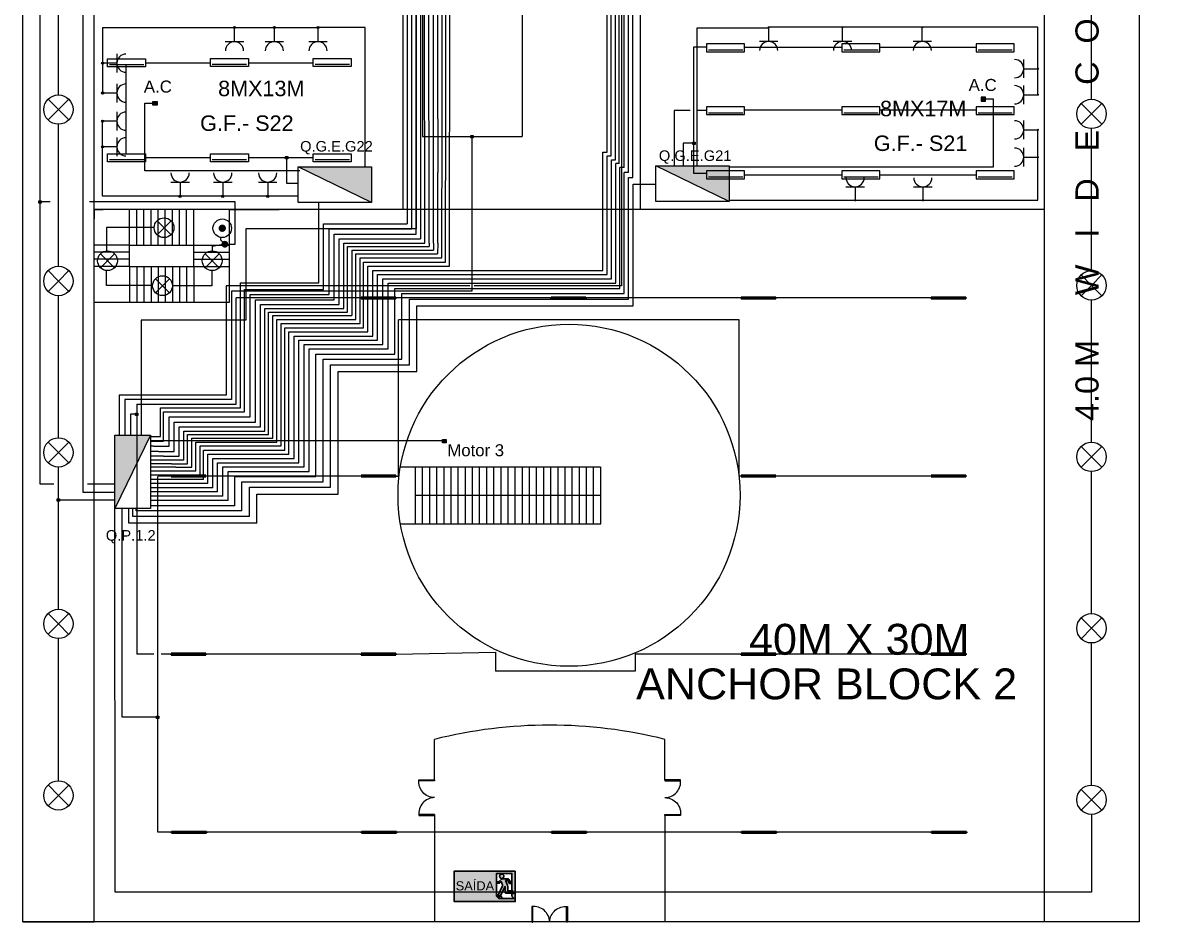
# Model space of a CAD drawing. Extents: x -17539 to 1421, y -3169 to 802964.
# Drawn here: x 50.13 to 98.07, y 267.35 to 305.23 of the extents above; entities that cross this region are included whole.
import ezdxf
from ezdxf.enums import TextEntityAlignment as Align

# ---------------------------------------------------------------- set-up
doc = ezdxf.new("R2010")
doc.units = 0
doc.header["$LTSCALE"] = 25
doc.header["$MEASUREMENT"] = 0
doc.layers.get('0').update_dxf_attribs({"lineweight": 9})
for name, color, linetype, lineweight in [('Iluminação', 10, 'Continuous', 9), ('Quadros', 50, 'Continuous', 9), ('www.cadblocksfree.com', 7, 'Continuous', 9)]:
    doc.layers.add(name, color=color, linetype=linetype, lineweight=lineweight)
doc.layers.add('Simbologia de Emergência', color=6, linetype='Continuous')
doc.layers.add('Tomadas', color=3, linetype='Continuous', lineweight=9, true_color=0x00f500)
doc.styles.add('AGORA COTA', font='arial.ttf')
doc.styles.add('ROMANS', font='arial.ttf')
doc.styles.get("Standard").update_dxf_attribs({"font": 'arial.ttf'})

# ---------------------------------------------------------------- blocks, each defined once
blk = doc.blocks.new('Iluminárias 1')
at = {"layer": 'Iluminação'}
blk.add_line((0.079, 0.079), (1.521, 0.079), dxfattribs=at)
blk.add_lwpolyline([(0, 0), (1.6, 0), (1.6, 0.332), (0, 0.332)], close=True, dxfattribs=at)
blk = doc.blocks.new('Ponto de Luz')
for q in [(-0.438, -0.436), (-0.437, 0.437), (0.438, 0.436), (0.437, -0.437)]:
    blk.add_line((0, 0), q)
blk.add_circle((0, 0), 0.618)
blk = doc.blocks.new('Luminária 4')
at = {"layer": 'Iluminação', "lineweight": 40}
for p, q in [((0.733, 0.043), (-0.734, 0.043)), ((-0.734, 0.043), (-0.734, 0)), ((-0.734, 0), (0.733, 0)), ((0.733, 0), (0.733, 0.043))]:
    blk.add_line(p, q, dxfattribs=at)
at = {"layer": 'Iluminação', "lineweight": 30}
blk.add_line((-0.667, 0.008), (0.679, 0.008), dxfattribs=at)
blk = doc.blocks.new('Caixa de Derivação')
at = {"layer": 'Iluminação'}
h = blk.add_hatch(color=256, dxfattribs=at)
h.dxf.hatch_style = 1
h.paths.add_polyline_path([(0.052, 0.051), (-0.048, 0.051), (-0.048, -0.049), (0.052, -0.049)])
blk.add_lwpolyline([(-0.048, 0.051), (0.052, 0.051), (0.052, -0.049), (-0.048, -0.049)], close=True, dxfattribs=at)
blk = doc.blocks.new('Parte Lima 2')
at = {"layer": 'Iluminação'}
for p, q in [((-2.276, 53.708), (-2.276, -11.552)), ((-1.85, 0.311), (-2.276, 0.311)), ((0, 0), (0.387, 0)), ((0, 0), (0, -0.401)), ((5.94, 0.311), (0.255, 0.311)), ((5.94, -1.459), (5.94, 0.311)), ((5.513, -1.459), (5.94, -1.459)), ((-2.276, -11.552), (-1.697, -11.552)), ((-0.28, -11.552), (0.875, -11.552))]:
    blk.add_line(p, q, dxfattribs=at)
blk.add_blockref('Caixa de Derivação', (-2.274, 0.311), dxfattribs=at)
blk = doc.blocks.new('emergencia saida')
at = {"layer": 'Simbologia de Emergência'}
h = blk.add_hatch(color=98, dxfattribs=at)
h.paths.add_polyline_path([(-0.097, 0.169), (-0.097, 1.056), (-1.871, 1.056), (-1.871, 0.169)])
h.paths.add_polyline_path([(-0.638, 0.322), (-0.638, 0.988), (-0.194, 0.988), (-0.194, 0.486), (-0.185, 0.486), (-0.137, 0.406), (-0.194, 0.406), (-0.194, 0.322), (-0.131, 0.259), (-0.575, 0.259)], flags=16)
h.paths.add_polyline_path([(-0.552, 0.906, -1), (-0.426, 0.906, -1)], flags=0)
h.paths.add_polyline_path([(-0.582, 0.323), (-0.511, 0.323), (-0.481, 0.259), (-0.552, 0.259)], flags=0)
h.paths.add_polyline_path([(-0.474, 0.602, 0.215507), (-0.473, 0.66), (-0.51, 0.748), (-0.568, 0.7), (-0.638, 0.7), (-0.638, 0.747), (-0.585, 0.747), (-0.501, 0.817, -0.204141), (-0.48, 0.826), (-0.305, 0.826, -0.263654), (-0.28, 0.812), (-0.226, 0.722, -1), (-0.266, 0.698), (-0.315, 0.779), (-0.377, 0.779), (-0.322, 0.644, -0.095479), (-0.317, 0.617), (-0.317, 0.481), (-0.187, 0.481), (-0.145, 0.41), (-0.366, 0.41, -0.414214), (-0.389, 0.433), (-0.389, 0.599, 0.740976), (-0.403, 0.6), (-0.53, 0.331), (-0.601, 0.331)], flags=0)
for p, q in [((-0.097, 0.169), (-0.097, 1.056)), ((-0.194, 0.988), (-0.638, 0.988)), ((-0.585, 0.747), (-0.638, 0.747)), ((-0.568, 0.7), (-0.638, 0.7)), ((-0.496, 0.821), (-0.585, 0.747)), ((-0.51, 0.748), (-0.568, 0.7)), ((-0.51, 0.748), (-0.473, 0.66)), ((-0.48, 0.826), (-0.305, 0.826)), ((-0.315, 0.779), (-0.377, 0.779)), ((-0.377, 0.779), (-0.322, 0.644)), ((-0.266, 0.698), (-0.315, 0.779)), ((-0.28, 0.812), (-0.226, 0.722)), ((-0.194, 0.486), (-0.194, 0.988)), ((-0.474, 0.602), (-0.601, 0.331)), ((-0.601, 0.331), (-0.53, 0.331)), ((-0.403, 0.6), (-0.53, 0.331)), ((-0.389, 0.599), (-0.389, 0.433)), ((-0.366, 0.41), (-0.145, 0.41)), ((-0.317, 0.617), (-0.317, 0.481)), ((-0.317, 0.481), (-0.187, 0.481)), ((-0.194, 0.486), (-0.185, 0.486)), ((-0.194, 0.322), (-0.194, 0.406)), ((-0.194, 0.406), (-0.137, 0.406)), ((-0.187, 0.481), (-0.145, 0.41)), ((-0.185, 0.486), (-0.137, 0.406)), ((-1.871, 0.169), (-0.097, 0.169)), ((-0.638, 0.322), (-0.575, 0.259)), ((-0.552, 0.259), (-0.582, 0.323)), ((-0.582, 0.323), (-0.511, 0.323)), ((-0.481, 0.259), (-0.511, 0.323)), ((-0.194, 0.322), (-0.131, 0.259))]:
    blk.add_line(p, q, dxfattribs=at)
at = {"layer": 'Simbologia de Emergência', "color": 7, "true_color": 0xffffff}
for points in [[(-0.097, 1.056), (-1.871, 1.056), (-1.871, 0.169), (-0.097, 0.169), (-0.097, 1.056)], [(-0.638, 0.322), (-0.638, 0.988), (-0.194, 0.988), (-0.194, 0.486), (-0.185, 0.486), (-0.137, 0.406), (-0.194, 0.406), (-0.194, 0.322), (-0.131, 0.259), (-0.575, 0.259), (-0.638, 0.322)], [(-0.511, 0.323), (-0.582, 0.323), (-0.552, 0.259), (-0.481, 0.259), (-0.511, 0.323)]]:
    blk.add_lwpolyline(points, close=True, dxfattribs=at)
for points in [[(-0.403, 0.6, -0.740976), (-0.389, 0.599), (-0.389, 0.433, 0.414214), (-0.366, 0.41), (-0.145, 0.41), (-0.187, 0.481), (-0.317, 0.481), (-0.317, 0.617, 0.095479), (-0.322, 0.644), (-0.377, 0.779), (-0.315, 0.779), (-0.266, 0.698, 1), (-0.226, 0.722), (-0.28, 0.812, 0.263654), (-0.305, 0.826), (-0.48, 0.826, 0.148058), (-0.496, 0.821), (-0.585, 0.747), (-0.638, 0.747), (-0.638, 0.7), (-0.568, 0.7), (-0.51, 0.748), (-0.473, 0.66, -0.215507), (-0.474, 0.602), (-0.601, 0.331), (-0.53, 0.331), (-0.403, 0.6, -0.740976)], [(-0.552, 0.906, -1), (-0.426, 0.906, -1), (-0.552, 0.906, -1)]]:
    blk.add_lwpolyline(points, format="xyb", close=True, dxfattribs=at)
at = {"layer": 'Simbologia de Emergência'}
blk.add_lwpolyline([(-0.403, 0.6, -0.038289), (-0.403, 0.601), (-0.403, 0.6, -0.038289)], format="xyb", close=True, dxfattribs=at)
blk.add_circle((-0.489, 0.906), 0.0631, dxfattribs=at)
for centre, radius, start, end in [((-0.48, 0.797), 0.029, 89.9965, 123.6843), ((-0.305, 0.797), 0.029, 30.9159, 89.9965), ((-0.246, 0.71), 0.0234, 210.9159, 30.9159), ((-0.538, 0.632), 0.071, 334.7085, 23.3555), ((-0.396, 0.597), 0.00762, 12.9437, 159.094), ((-0.366, 0.433), 0.0222, 179.9965, 269.9965), ((-0.388, 0.617), 0.071, 359.9965, 21.8123)]:
    blk.add_arc(centre, radius, start, end, dxfattribs=at)
at = {"layer": 'Simbologia de Emergência', "color": 0, "style": 'AGORA COTA'}
blk.add_text('SAÍDA', height=0.2665, rotation=359.9965, dxfattribs=at).set_placement((-1.27, 0.493), align=Align.CENTER)
blk = doc.blocks.new('Tomada')
for p, q in [((0, 0), (-0.975, 0)), ((0, 0.632), (0, 0)), ((0, 0), (0, -0.632))]:
    blk.add_line(p, q)
blk.add_arc((0.622, 0), 0.622, 90, 270)
blk = doc.blocks.new('quadro eletrico')
h = blk.add_hatch(color=256)
h.dxf.hatch_style = 1
h.paths.add_polyline_path([(1.839, -0.788), (-1.457, 0.809), (-1.457, -0.788)])
blk.add_line((-1.457, 0.809), (1.839, -0.788))
blk.add_lwpolyline([(-1.457, 0.809), (1.839, 0.809), (1.839, -0.788), (-1.457, -0.788)], close=True)
blk = doc.blocks.new('Quadro')
at = {"xscale": 0.6593095434044552, "yscale": 0.6593095434044552, "zscale": 0.6593095434044552}
blk.add_blockref('quadro eletrico', (-0.091, 0.017), dxfattribs=at)

msp = doc.modelspace()

# ---------------------------------------------------------------- hatches: boundary and pattern name
at = {"layer": 'Iluminação'}
h = msp.add_hatch(color=256, dxfattribs=at)
h.dxf.hatch_style = 1
h.paths.add_polyline_path([(58.533, 296.419, 1), (58.533, 296.73, 1)])
h = msp.add_hatch(color=256, dxfattribs=at)
h.dxf.hatch_style = 1
h.paths.add_polyline_path([(58.642, 295.756, 1), (58.642, 296.047, 1)])
at = {"layer": 'Quadros', "true_color": 0xffffff}
h = msp.add_hatch(color=7, dxfattribs=at)
h.dxf.hatch_style = 1
h.paths.add_polyline_path([(54.006, 284.77), (55.505, 287.862), (54.006, 287.862)])
at = {"layer": 'Tomadas'}
h = msp.add_hatch(color=256, dxfattribs=at)
h.dxf.hatch_style = 1
h.paths.add_polyline_path([(59.095, 305.029, 1), (59.002, 305.029, 1)])
h = msp.add_hatch(color=256, dxfattribs=at)
h.dxf.hatch_style = 1
h.paths.add_polyline_path([(59.095, 305.029, 1), (59.002, 305.029, 1)])
h = msp.add_hatch(color=256, dxfattribs=at)
h.dxf.hatch_style = 1
h.paths.add_polyline_path([(59.095, 305.029, 1), (59.002, 305.029, 1)])
h = msp.add_hatch(color=256, dxfattribs=at)
h.dxf.hatch_style = 1
h.paths.add_polyline_path([(59.095, 305.029, 1), (59.002, 305.029, 1)])
h = msp.add_hatch(color=256, dxfattribs=at)
h.dxf.hatch_style = 1
h.paths.add_polyline_path([(60.775, 305.029, 1), (60.682, 305.029, 1)])
h = msp.add_hatch(color=256, dxfattribs=at)
h.dxf.hatch_style = 1
h.paths.add_polyline_path([(60.775, 305.029, 1), (60.682, 305.029, 1)])
h = msp.add_hatch(color=256, dxfattribs=at)
h.dxf.hatch_style = 1
h.paths.add_polyline_path([(60.775, 305.029, 1), (60.682, 305.029, 1)])
h = msp.add_hatch(color=256, dxfattribs=at)
h.dxf.hatch_style = 1
h.paths.add_polyline_path([(60.775, 305.029, 1), (60.682, 305.029, 1)])
h = msp.add_hatch(color=256, dxfattribs=at)
h.dxf.hatch_style = 1
h.paths.add_polyline_path([(62.519, 305.029, 1), (62.612, 305.029, 1)])
h = msp.add_hatch(color=256, dxfattribs=at)
h.dxf.hatch_style = 1
h.paths.add_polyline_path([(62.519, 305.029, 1), (62.612, 305.029, 1)])
h = msp.add_hatch(color=256, dxfattribs=at)
h.dxf.hatch_style = 1
h.paths.add_polyline_path([(62.519, 305.029, 1), (62.612, 305.029, 1)])
h = msp.add_hatch(color=256, dxfattribs=at)
h.dxf.hatch_style = 1
h.paths.add_polyline_path([(62.519, 305.029, 1), (62.612, 305.029, 1)])
h = msp.add_hatch(color=256, dxfattribs=at)
h.dxf.hatch_style = 1
h.paths.add_polyline_path([(81.587, 305.038, 1), (81.493, 305.038, 1)])
h = msp.add_hatch(color=256, dxfattribs=at)
h.dxf.hatch_style = 1
h.paths.add_polyline_path([(84.695, 305.038, 1), (84.602, 305.038, 1)])
h = msp.add_hatch(color=256, dxfattribs=at)
h.dxf.hatch_style = 1
h.paths.add_polyline_path([(88.055, 305.038, 1), (87.962, 305.038, 1)])
h = msp.add_hatch(color=256, dxfattribs=at)
h.dxf.hatch_style = 1
h.paths.add_polyline_path([(53.54, 303.527, 1), (53.446, 303.527, 1)])
h = msp.add_hatch(color=256, dxfattribs=at)
h.dxf.hatch_style = 1
h.paths.add_polyline_path([(53.54, 303.527, 1), (53.446, 303.527, 1)])
h = msp.add_hatch(color=256, dxfattribs=at)
h.dxf.hatch_style = 1
h.paths.add_polyline_path([(53.54, 303.527, 1), (53.446, 303.527, 1)])
h = msp.add_hatch(color=256, dxfattribs=at)
h.dxf.hatch_style = 1
h.paths.add_polyline_path([(53.54, 303.527, 1), (53.446, 303.527, 1)])
h = msp.add_hatch(color=256, dxfattribs=at)
h.dxf.hatch_style = 1
h.paths.add_polyline_path([(92.926, 303.292, 1), (92.833, 303.292, 1)])
h = msp.add_hatch(color=256, dxfattribs=at)
h.dxf.hatch_style = 1
h.paths.add_polyline_path([(53.54, 302.266, 1), (53.446, 302.266, 1)])
h = msp.add_hatch(color=256, dxfattribs=at)
h.dxf.hatch_style = 1
h.paths.add_polyline_path([(53.54, 302.266, 1), (53.446, 302.266, 1)])
h = msp.add_hatch(color=256, dxfattribs=at)
h.dxf.hatch_style = 1
h.paths.add_polyline_path([(53.54, 302.266, 1), (53.446, 302.266, 1)])
h = msp.add_hatch(color=256, dxfattribs=at)
h.dxf.hatch_style = 1
h.paths.add_polyline_path([(53.54, 302.266, 1), (53.446, 302.266, 1)])
h = msp.add_hatch(color=256, dxfattribs=at)
h.dxf.hatch_style = 1
h.paths.add_polyline_path([(90.492, 302.088), (90.492, 301.931), (90.666, 301.931), (90.666, 302.088)])
h = msp.add_hatch(color=256, dxfattribs=at)
h.dxf.hatch_style = 1
h.paths.add_polyline_path([(90.492, 302.088), (90.492, 301.931), (90.666, 301.931), (90.666, 302.088)])
h = msp.add_hatch(color=256, dxfattribs=at)
h.dxf.hatch_style = 1
h.paths.add_polyline_path([(92.926, 302.196, 1), (92.833, 302.196, 1)])
h = msp.add_hatch(color=256, dxfattribs=at)
h.dxf.hatch_style = 1
h.paths.add_polyline_path([(55.614, 301.917), (55.614, 301.76), (55.788, 301.76), (55.788, 301.917)])
h = msp.add_hatch(color=256, dxfattribs=at)
h.dxf.hatch_style = 1
h.paths.add_polyline_path([(55.614, 301.917), (55.614, 301.76), (55.788, 301.76), (55.788, 301.917)])
h = msp.add_hatch(color=256, dxfattribs=at)
h.dxf.hatch_style = 1
h.paths.add_polyline_path([(53.54, 301.084, 1), (53.446, 301.084, 1)])
h = msp.add_hatch(color=256, dxfattribs=at)
h.dxf.hatch_style = 1
h.paths.add_polyline_path([(53.54, 301.084, 1), (53.446, 301.084, 1)])
h = msp.add_hatch(color=256, dxfattribs=at)
h.dxf.hatch_style = 1
h.paths.add_polyline_path([(53.54, 301.084, 1), (53.446, 301.084, 1)])
h = msp.add_hatch(color=256, dxfattribs=at)
h.dxf.hatch_style = 1
h.paths.add_polyline_path([(53.54, 301.084, 1), (53.446, 301.084, 1)])
h = msp.add_hatch(color=256, dxfattribs=at)
h.dxf.hatch_style = 1
h.paths.add_polyline_path([(92.926, 300.718, 1), (92.833, 300.718, 1)])
h = msp.add_hatch(color=256, dxfattribs=at)
h.dxf.hatch_style = 1
h.paths.add_polyline_path([(53.54, 300.002, 1), (53.446, 300.002, 1)])
h = msp.add_hatch(color=256, dxfattribs=at)
h.dxf.hatch_style = 1
h.paths.add_polyline_path([(53.54, 300.002, 1), (53.446, 300.002, 1)])
h = msp.add_hatch(color=256, dxfattribs=at)
h.dxf.hatch_style = 1
h.paths.add_polyline_path([(53.54, 300.002, 1), (53.446, 300.002, 1)])
h = msp.add_hatch(color=256, dxfattribs=at)
h.dxf.hatch_style = 1
h.paths.add_polyline_path([(53.54, 300.002, 1), (53.446, 300.002, 1)])
h = msp.add_hatch(color=256, dxfattribs=at)
h.dxf.hatch_style = 1
h.paths.add_polyline_path([(92.926, 299.569, 1), (92.833, 299.569, 1)])
h = msp.add_hatch(color=256, dxfattribs=at)
h.dxf.hatch_style = 1
h.paths.add_polyline_path([(56.804, 297.919, 1), (56.71, 297.919, 1)])
h = msp.add_hatch(color=256, dxfattribs=at)
h.dxf.hatch_style = 1
h.paths.add_polyline_path([(56.804, 297.919, 1), (56.71, 297.919, 1)])
h = msp.add_hatch(color=256, dxfattribs=at)
h.dxf.hatch_style = 1
h.paths.add_polyline_path([(56.804, 297.919, 1), (56.71, 297.919, 1)])
h = msp.add_hatch(color=256, dxfattribs=at)
h.dxf.hatch_style = 1
h.paths.add_polyline_path([(56.804, 297.919, 1), (56.71, 297.919, 1)])
h = msp.add_hatch(color=256, dxfattribs=at)
h.dxf.hatch_style = 1
h.paths.add_polyline_path([(58.601, 297.919, 1), (58.508, 297.919, 1)])
h = msp.add_hatch(color=256, dxfattribs=at)
h.dxf.hatch_style = 1
h.paths.add_polyline_path([(58.601, 297.919, 1), (58.508, 297.919, 1)])
h = msp.add_hatch(color=256, dxfattribs=at)
h.dxf.hatch_style = 1
h.paths.add_polyline_path([(58.601, 297.919, 1), (58.508, 297.919, 1)])
h = msp.add_hatch(color=256, dxfattribs=at)
h.dxf.hatch_style = 1
h.paths.add_polyline_path([(58.601, 297.919, 1), (58.508, 297.919, 1)])
h = msp.add_hatch(color=256, dxfattribs=at)
h.dxf.hatch_style = 1
h.paths.add_polyline_path([(60.491, 297.919, 1), (60.398, 297.919, 1)])
h = msp.add_hatch(color=256, dxfattribs=at)
h.dxf.hatch_style = 1
h.paths.add_polyline_path([(60.491, 297.919, 1), (60.398, 297.919, 1)])
h = msp.add_hatch(color=256, dxfattribs=at)
h.dxf.hatch_style = 1
h.paths.add_polyline_path([(60.491, 297.919, 1), (60.398, 297.919, 1)])
h = msp.add_hatch(color=256, dxfattribs=at)
h.dxf.hatch_style = 1
h.paths.add_polyline_path([(60.491, 297.919, 1), (60.398, 297.919, 1)])
h = msp.add_hatch(color=256, dxfattribs=at)
h.dxf.hatch_style = 1
h.paths.add_polyline_path([(85.226, 297.76, 1), (85.133, 297.76, 1)])
h = msp.add_hatch(color=256, dxfattribs=at)
h.dxf.hatch_style = 1
h.paths.add_polyline_path([(88.078, 297.76, 1), (87.985, 297.76, 1)])
h = msp.add_hatch(color=256, dxfattribs=at)
h.dxf.hatch_style = 1
h.paths.add_polyline_path([(67.8, 287.677), (67.8, 287.539), (67.954, 287.539), (67.954, 287.677)])

# ---------------------------------------------------------------- linework, layer by layer
at = {"layer": 'Iluminação'}
for p, q in [((52.664, 356.076), (52.664, 285.468)), ((66.963, 308.675), (66.963, 300.431)), ((71.155, 308.675), (71.155, 300.431)), ((75.347, 308.675), (75.347, 300.431)), ((51.633, 302.191), (51.633, 308.175)), ((95.133, 302.007), (95.133, 307.991)), ((78.394, 298.881), (78.394, 304.215)), ((78.394, 304.215), (78.926, 304.215)), ((84.626, 304.191), (80.526, 304.191)), ((84.626, 304.191), (80.526, 304.191)), ((90.276, 304.191), (86.226, 304.191)), ((90.276, 304.191), (86.226, 304.191)), ((54.494, 299.702), (54.494, 303.449)), ((55.304, 303.545), (58.034, 303.545)), ((59.634, 303.545), (62.364, 303.545)), ((77.88, 301.532), (77.565, 301.532)), ((77.565, 301.532), (77.565, 299.206)), ((78.238, 301.532), (77.88, 301.532)), ((78.926, 301.532), (78.549, 301.532)), ((80.526, 301.562), (84.626, 301.562)), ((80.526, 301.562), (84.626, 301.562)), ((86.226, 301.557), (90.276, 301.557)), ((51.633, 294.971), (51.633, 300.955)), ((95.133, 294.787), (95.133, 300.771)), ((66.963, 300.431), (71.155, 300.431)), ((69.042, 300.431), (69.042, 293.922)), ((75.347, 300.431), (75.347, 294.154)), ((78.394, 300.151), (77.941, 300.151)), ((77.941, 300.151), (77.941, 299.206)), ((58.034, 299.544), (55.304, 299.544)), ((62.364, 299.544), (59.634, 299.544)), ((61.248, 298.457), (61.248, 299.544)), ((78.926, 298.881), (78.394, 298.881)), ((80.526, 298.817), (84.626, 298.817)), ((80.526, 298.817), (84.626, 298.817)), ((86.226, 298.817), (90.276, 298.817)), ((86.226, 298.817), (90.276, 298.817)), ((61.731, 298.457), (61.248, 298.457)), ((53.388, 297.681), (52.95, 297.681)), ((55.665, 296.609), (53.657, 296.607)), ((53.657, 296.607), (53.658, 295.622)), ((58.12, 295.822), (58.56, 295.91)), ((58.12, 295.623), (58.12, 295.822)), ((58.476, 296.077), (58.476, 296.189)), ((58.647, 295.911), (58.476, 296.077)), ((53.66, 294.166), (53.659, 294.793)), ((58.098, 294.789), (58.098, 294.148)), ((55.601, 294.168), (53.66, 294.166)), ((58.098, 294.148), (56.434, 294.148)), ((68.961, 294.154), (58.701, 294.154)), ((58.701, 294.154), (58.701, 289.549)), ((58.917, 293.922), (58.916, 289.365)), ((69.042, 293.922), (58.917, 293.922)), ((75.347, 294.154), (69.137, 294.154)), ((51.633, 287.751), (51.633, 293.735)), ((63.926, 293.641), (59.121, 293.641)), ((59.121, 289.171), (59.121, 293.641)), ((64.38, 293.641), (63.926, 293.641)), ((72.38, 293.641), (65.847, 293.641)), ((80.38, 293.641), (73.847, 293.641)), ((88.38, 293.641), (81.847, 293.641)), ((88.38, 293.662), (88.38, 293.641)), ((95.133, 287.567), (95.133, 293.551)), ((65.957, 286.141), (65.957, 292.719)), ((80.303, 292.719), (65.957, 292.719)), ((80.303, 286.141), (80.303, 292.719)), ((58.701, 289.549), (54.197, 289.549)), ((54.197, 289.549), (54.197, 287.862)), ((58.916, 289.365), (54.425, 289.365)), ((54.425, 289.365), (54.425, 287.862)), ((54.937, 289.171), (54.937, 278.641)), ((54.937, 289.171), (59.121, 289.171)), ((54.933, 288.743), (54.668, 288.743)), ((54.668, 288.743), (54.668, 287.862)), ((51.633, 280.531), (51.633, 286.515)), ((95.133, 280.347), (95.133, 286.331)), ((56.38, 286.141), (55.82, 286.141)), ((55.82, 271.141), (55.82, 286.119)), ((64.38, 286.141), (57.847, 286.141)), ((65.847, 286.141), (65.957, 286.141)), ((80.38, 286.141), (80.303, 286.141)), ((88.38, 286.141), (81.847, 286.141)), ((52.664, 285.468), (54.006, 285.468)), ((51.633, 285.132), (54.006, 285.132)), ((54.021, 268.613), (54.006, 284.77)), ((54.316, 275.983), (54.316, 284.77)), ((51.633, 273.311), (51.633, 279.295)), ((95.133, 273.127), (95.133, 279.111)), ((55.651, 278.641), (54.937, 278.641)), ((56.38, 278.641), (55.954, 278.641)), ((64.38, 278.641), (57.847, 278.641)), ((65.847, 278.641), (70.043, 278.721)), ((70.043, 278.721), (70.043, 277.923)), ((80.38, 278.641), (75.916, 278.641)), ((75.916, 278.641), (75.916, 277.923)), ((88.38, 278.641), (81.847, 278.641)), ((75.916, 277.923), (70.043, 277.923)), ((55.816, 275.983), (54.316, 275.983)), ((95.133, 271.891), (95.133, 268.613)), ((56.4, 271.141), (55.82, 271.141)), ((64.4, 271.141), (57.867, 271.141)), ((72.4, 271.141), (65.867, 271.141)), ((80.4, 271.141), (73.867, 271.141)), ((88.4, 271.141), (81.867, 271.141)), ((95.133, 268.613), (54.021, 268.613))]:
    msp.add_line(p, q, dxfattribs=at)
msp.add_circle((58.533, 296.574), 0.39, dxfattribs=at)
at = {"layer": 'Quadros'}
for p, q in [((67.933, 307.532), (67.933, 298.583)), ((68.108, 294.98), (68.113, 307.689)), ((74.734, 299.773), (74.734, 307.393)), ((67.427, 301.185), (67.427, 306.98)), ((67.607, 301.185), (67.607, 306.98)), ((67.787, 301.185), (67.787, 306.98)), ((74.914, 299.625), (74.914, 307.219)), ((75.097, 299.455), (75.097, 307.04)), ((66.323, 306.322), (66.323, 296.766)), ((66.509, 296.549), (66.509, 306.449)), ((75.248, 299.297), (75.248, 306.783)), ((75.459, 299.133), (75.459, 306.619)), ((75.639, 298.923), (75.639, 306.512)), ((66.695, 305.053), (66.695, 306.292)), ((66.875, 306.292), (66.881, 296.125)), ((67.067, 295.953), (67.055, 306.292)), ((67.247, 295.953), (67.235, 306.293)), ((75.821, 298.713), (75.821, 306.229)), ((66.695, 300.264), (66.695, 305.053)), ((67.427, 298.928), (67.427, 301.185)), ((67.607, 301.185), (67.607, 298.928)), ((67.782, 295.325), (67.787, 301.185)), ((66.695, 296.326), (66.695, 300.264)), ((74.559, 298.713), (74.559, 299.773)), ((74.559, 299.773), (74.734, 299.773)), ((74.739, 298.713), (74.739, 299.625)), ((74.739, 299.625), (74.914, 299.625)), ((74.919, 298.713), (74.919, 299.455)), ((74.919, 299.455), (75.097, 299.455)), ((75.248, 299.297), (75.099, 299.297)), ((75.099, 298.713), (75.099, 299.297)), ((75.279, 298.713), (75.279, 299.133)), ((75.459, 299.133), (75.279, 299.133)), ((67.427, 295.953), (67.427, 298.928)), ((67.607, 295.953), (67.607, 298.928)), ((74.559, 294.793), (74.559, 298.713)), ((74.739, 294.622), (74.739, 298.713)), ((74.919, 294.446), (74.919, 298.713)), ((75.099, 294.257), (75.099, 298.713)), ((75.279, 294.042), (75.279, 298.713)), ((75.639, 298.923), (75.459, 298.923)), ((75.459, 298.713), (75.459, 298.923)), ((75.459, 293.82), (75.459, 298.713)), ((75.639, 293.588), (75.639, 298.713)), ((75.639, 298.713), (75.821, 298.713)), ((67.928, 295.147), (67.933, 298.583)), ((75.838, 293.303), (75.838, 298.436)), ((75.838, 298.436), (76.312, 298.436)), ((76.312, 298.436), (76.782, 298.436)), ((62.597, 294.271), (62.597, 297.658)), ((62.793, 294.002), (62.793, 296.766)), ((62.793, 296.766), (66.323, 296.766)), ((66.509, 296.549), (59.528, 296.547)), ((59.528, 296.547), (59.528, 292.709)), ((63.034, 293.785), (63.034, 296.549)), ((63.034, 296.549), (66.509, 296.549)), ((63.246, 293.562), (63.246, 296.326)), ((63.246, 296.326), (66.695, 296.326)), ((63.458, 293.361), (63.458, 296.125)), ((63.458, 296.125), (66.881, 296.125)), ((63.647, 293.189), (63.647, 295.953)), ((63.647, 295.953), (67.067, 295.953)), ((63.802, 293.042), (63.802, 295.805)), ((63.802, 295.805), (67.247, 295.805)), ((67.247, 295.953), (67.247, 295.805)), ((67.427, 295.953), (67.427, 295.805)), ((67.427, 295.805), (67.427, 295.658)), ((67.607, 295.953), (67.602, 295.492)), ((63.983, 295.658), (67.427, 295.658)), ((63.983, 295.658), (63.983, 292.894)), ((64.158, 292.728), (64.158, 295.492)), ((64.158, 295.492), (67.602, 295.492)), ((64.338, 292.561), (64.338, 295.325)), ((64.338, 295.325), (67.782, 295.325)), ((64.484, 292.383), (64.484, 295.147)), ((64.484, 295.147), (67.928, 295.147)), ((64.664, 292.216), (64.664, 294.98)), ((64.664, 294.98), (68.108, 294.98)), ((64.876, 292.03), (64.876, 294.793)), ((64.876, 294.793), (68.32, 294.793)), ((65.074, 291.858), (65.074, 294.622)), ((65.074, 294.622), (68.518, 294.622)), ((65.299, 291.682), (65.299, 294.446)), ((65.299, 294.446), (68.743, 294.446)), ((68.32, 294.793), (74.559, 294.793)), ((68.518, 294.622), (74.739, 294.622)), ((68.743, 294.446), (74.919, 294.446)), ((59.295, 289.013), (59.295, 294.271)), ((59.295, 294.271), (62.597, 294.271)), ((59.472, 288.847), (59.472, 294.002)), ((59.472, 294.002), (62.793, 294.002)), ((65.517, 291.493), (65.517, 294.257)), ((65.517, 294.257), (68.961, 294.257)), ((65.796, 291.279), (65.796, 294.042)), ((65.796, 294.042), (69.24, 294.042)), ((68.961, 294.257), (75.099, 294.257)), ((69.24, 294.042), (75.279, 294.042)), ((59.713, 288.629), (59.713, 293.785)), ((59.713, 293.785), (63.034, 293.785)), ((59.926, 288.406), (59.926, 293.562)), ((59.926, 293.562), (63.246, 293.562)), ((66.099, 291.056), (66.099, 293.82)), ((66.099, 293.82), (69.543, 293.82)), ((66.411, 290.824), (66.411, 293.588)), ((66.411, 293.588), (69.855, 293.588)), ((69.543, 293.82), (75.459, 293.82)), ((69.855, 293.588), (75.639, 293.588)), ((60.138, 288.206), (60.138, 293.361)), ((60.138, 293.361), (63.458, 293.361)), ((60.326, 288.033), (60.326, 293.189)), ((60.326, 293.189), (63.647, 293.189)), ((60.482, 287.886), (60.482, 293.042)), ((60.482, 293.042), (63.802, 293.042)), ((60.663, 287.738), (60.663, 292.894)), ((60.663, 292.894), (63.983, 292.894)), ((66.731, 290.54), (66.731, 293.303)), ((66.731, 293.303), (70.175, 293.303)), ((70.175, 293.303), (75.838, 293.303)), ((59.528, 292.709), (55.114, 292.709)), ((55.114, 292.709), (55.114, 287.862)), ((60.837, 287.572), (60.837, 292.728)), ((60.837, 292.728), (64.158, 292.728)), ((61.017, 287.406), (61.017, 292.561)), ((61.017, 292.561), (64.338, 292.561)), ((61.163, 287.227), (61.163, 292.383)), ((61.163, 292.383), (64.484, 292.383)), ((61.343, 287.06), (61.343, 292.216)), ((61.343, 292.216), (64.664, 292.216)), ((61.556, 286.874), (61.556, 292.03)), ((61.556, 292.03), (64.876, 292.03)), ((61.754, 286.702), (61.754, 291.858)), ((61.754, 291.858), (65.074, 291.858)), ((61.979, 286.526), (61.979, 291.682)), ((61.979, 291.682), (65.299, 291.682)), ((62.197, 286.338), (62.197, 291.493)), ((62.197, 291.493), (65.517, 291.493)), ((62.475, 286.123), (62.475, 291.279)), ((62.475, 291.279), (65.796, 291.279)), ((62.778, 285.9), (62.778, 291.056)), ((62.778, 291.056), (66.099, 291.056)), ((63.09, 285.669), (63.09, 290.824)), ((63.09, 290.824), (66.411, 290.824)), ((63.411, 285.384), (63.411, 290.54)), ((63.411, 290.54), (66.731, 290.54)), ((55.933, 287.802), (55.933, 289.013)), ((55.933, 289.013), (59.295, 289.013)), ((56.055, 287.616), (56.055, 288.847)), ((56.055, 288.847), (59.472, 288.847)), ((56.296, 287.399), (56.296, 288.629)), ((56.296, 288.629), (59.713, 288.629)), ((56.508, 287.176), (56.508, 288.406)), ((56.508, 288.406), (59.926, 288.406)), ((56.72, 286.975), (56.72, 288.206)), ((56.72, 288.206), (60.138, 288.206)), ((55.505, 287.802), (55.933, 287.802)), ((55.505, 287.616), (56.055, 287.616)), ((56.909, 286.803), (56.909, 288.033)), ((56.909, 288.033), (60.326, 288.033)), ((57.064, 286.655), (57.064, 287.886)), ((57.064, 287.886), (60.482, 287.886)), ((57.246, 286.508), (57.246, 287.738)), ((57.246, 287.738), (60.663, 287.738)), ((55.632, 287.399), (55.505, 287.399)), ((55.844, 287.176), (55.505, 287.176)), ((55.632, 287.399), (56.296, 287.399)), ((55.844, 287.176), (56.508, 287.176)), ((57.42, 286.343), (57.42, 287.572)), ((57.42, 287.572), (60.837, 287.572)), ((57.6, 286.175), (57.6, 287.406)), ((57.6, 287.406), (61.017, 287.406)), ((57.746, 285.998), (57.746, 287.227)), ((57.746, 287.227), (61.163, 287.227)), ((56.061, 286.655), (55.504, 286.655)), ((56.056, 286.975), (55.505, 286.975)), ((56.909, 286.803), (55.505, 286.803)), ((56.056, 286.975), (56.72, 286.975)), ((56.4, 286.655), (56.061, 286.655)), ((56.4, 286.655), (57.064, 286.655)), ((57.926, 285.998), (57.926, 287.06)), ((57.926, 285.83), (57.926, 287.06)), ((57.926, 285.83), (57.926, 287.06)), ((57.926, 287.06), (61.343, 287.06)), ((58.139, 285.812), (58.139, 286.874)), ((58.139, 285.644), (58.139, 286.874)), ((58.139, 285.644), (58.139, 286.874)), ((58.139, 286.874), (61.556, 286.874)), ((58.337, 285.64), (58.337, 286.702)), ((58.337, 285.472), (58.337, 286.702)), ((58.337, 285.472), (58.337, 286.702)), ((58.337, 286.702), (61.754, 286.702)), ((57.22, 286.175), (55.502, 286.175)), ((57.42, 286.343), (55.503, 286.343)), ((56.242, 286.508), (55.505, 286.508)), ((56.581, 286.508), (56.242, 286.508)), ((56.581, 286.508), (57.246, 286.508)), ((57.6, 286.175), (57.22, 286.175)), ((58.562, 285.464), (58.562, 286.526)), ((58.562, 285.296), (58.562, 286.526)), ((58.562, 285.296), (58.562, 286.526)), ((58.562, 286.526), (61.979, 286.526)), ((58.78, 285.275), (58.78, 286.338)), ((58.78, 285.107), (58.78, 286.338)), ((58.78, 285.107), (58.78, 286.338)), ((58.78, 286.338), (62.197, 286.338)), ((57.746, 285.998), (55.505, 285.998)), ((57.926, 285.83), (55.505, 285.83)), ((59.058, 285.06), (59.058, 286.123)), ((59.058, 284.892), (59.058, 286.123)), ((59.058, 284.892), (59.058, 286.123)), ((59.058, 286.123), (62.475, 286.123)), ((59.361, 284.838), (59.361, 285.9)), ((59.361, 284.67), (59.361, 285.9)), ((59.361, 284.67), (59.361, 285.9)), ((59.361, 285.9), (62.778, 285.9)), ((55.717, 285.644), (55.505, 285.644)), ((55.916, 285.472), (55.505, 285.472)), ((56.14, 285.296), (55.505, 285.296)), ((58.139, 285.644), (55.717, 285.644)), ((58.337, 285.472), (55.916, 285.472)), ((58.562, 285.296), (56.14, 285.296)), ((59.673, 284.606), (59.673, 285.669)), ((59.673, 284.438), (59.673, 285.669)), ((59.673, 284.438), (59.673, 285.669)), ((59.673, 285.669), (63.09, 285.669)), ((59.994, 284.321), (59.994, 285.384)), ((59.994, 284.153), (59.994, 285.384)), ((59.994, 284.153), (59.994, 285.384)), ((59.994, 285.384), (63.411, 285.384)), ((54.602, 284.153), (54.602, 284.77)), ((54.761, 284.438), (54.761, 284.77)), ((54.908, 284.67), (54.908, 284.77)), ((56.358, 285.107), (55.505, 285.107)), ((56.637, 284.892), (55.505, 284.892)), ((58.78, 285.107), (56.358, 285.107)), ((59.058, 284.892), (56.637, 284.892)), ((57.252, 284.438), (54.761, 284.438)), ((56.94, 284.67), (54.908, 284.67)), ((59.361, 284.67), (56.94, 284.67)), ((59.673, 284.438), (57.252, 284.438)), ((57.573, 284.153), (54.602, 284.153)), ((59.994, 284.153), (57.573, 284.153))]:
    msp.add_line(p, q, dxfattribs=at)
at = {"layer": 'Tomadas'}
for p, q in [((66.693, 317.36), (66.693, 296.547)), ((67.427, 301.185), (67.427, 306.98)), ((67.247, 295.953), (67.235, 306.293)), ((53.493, 305.029), (62.566, 305.029)), ((53.493, 305.029), (62.566, 305.029)), ((53.493, 305.029), (62.566, 305.029)), ((53.493, 305.029), (62.566, 305.029)), ((53.493, 305.029), (53.493, 302.26)), ((64.553, 305.034), (62.563, 305.034)), ((64.553, 299.131), (64.553, 305.034)), ((78.529, 299.197), (78.529, 305.015)), ((78.529, 305.015), (81.535, 305.015)), ((92.879, 305.038), (81.54, 305.038)), ((92.879, 302.198), (92.879, 305.038)), ((91.009, 302.016), (90.593, 302.016)), ((91.009, 299.162), (91.009, 302.016)), ((55.271, 298.991), (55.271, 301.844)), ((55.271, 301.844), (55.686, 301.844)), ((53.493, 297.919), (53.493, 301.084)), ((53.493, 297.919), (53.493, 301.084)), ((53.493, 297.919), (53.493, 301.071)), ((53.493, 297.919), (53.493, 301.071)), ((67.427, 298.928), (67.427, 301.185)), ((92.879, 297.76), (92.879, 300.697)), ((79.875, 299.162), (91.009, 299.162)), ((61.794, 298.991), (55.271, 298.991)), ((67.427, 295.953), (67.427, 298.928)), ((61.731, 297.919), (53.493, 297.919)), ((61.731, 297.919), (53.493, 297.919)), ((61.731, 297.919), (53.493, 297.919)), ((61.731, 297.919), (53.493, 297.919)), ((79.875, 297.76), (92.879, 297.76)), ((66.693, 296.547), (59.528, 296.547)), ((59.528, 296.547), (59.528, 292.709)), ((63.802, 293.042), (63.802, 295.805)), ((63.802, 295.805), (67.247, 295.805)), ((67.247, 295.953), (67.247, 295.805)), ((67.427, 295.953), (67.427, 295.805)), ((67.427, 295.805), (67.427, 295.658)), ((63.983, 295.658), (67.427, 295.658)), ((63.983, 295.658), (63.983, 292.894)), ((60.482, 287.886), (60.482, 293.042)), ((60.482, 293.042), (63.802, 293.042)), ((60.663, 287.738), (60.663, 292.894)), ((60.663, 292.894), (63.983, 292.894)), ((59.528, 292.709), (55.114, 292.709)), ((55.114, 292.709), (55.114, 287.862)), ((67.839, 287.619), (55.505, 287.619)), ((57.064, 286.655), (57.064, 287.886)), ((57.064, 287.886), (60.482, 287.886)), ((57.246, 286.508), (57.246, 287.738)), ((57.246, 287.738), (60.663, 287.738)), ((56.061, 286.655), (55.504, 286.655)), ((56.4, 286.655), (56.061, 286.655)), ((56.4, 286.655), (57.064, 286.655)), ((56.242, 286.508), (55.505, 286.508)), ((56.581, 286.508), (56.242, 286.508)), ((56.581, 286.508), (57.246, 286.508))]:
    msp.add_line(p, q, dxfattribs=at)
for points in [[(90.666, 302.088), (90.492, 302.088), (90.492, 301.931), (90.666, 301.931)], [(90.666, 302.088), (90.492, 302.088), (90.492, 301.931), (90.666, 301.931)], [(55.614, 301.917), (55.788, 301.917), (55.788, 301.76), (55.614, 301.76)], [(55.614, 301.917), (55.788, 301.917), (55.788, 301.76), (55.614, 301.76)], [(67.8, 287.677), (67.954, 287.677), (67.954, 287.539), (67.8, 287.539)]]:
    msp.add_lwpolyline(points, close=True, dxfattribs=at)
for centre in [(59.048, 305.029), (59.048, 305.029), (59.048, 305.029), (59.048, 305.029), (60.728, 305.029), (60.728, 305.029), (60.728, 305.029), (60.728, 305.029), (62.566, 305.029), (62.566, 305.029), (62.566, 305.029), (62.566, 305.029), (53.493, 303.527), (53.493, 303.527), (53.493, 303.527), (53.493, 303.527), (53.493, 302.266), (53.493, 302.266), (53.493, 302.266), (53.493, 302.266), (53.493, 301.084), (53.493, 301.084), (53.493, 301.084), (53.493, 301.084), (53.493, 300.002), (53.493, 300.002), (53.493, 300.002), (53.493, 300.002), (56.757, 297.919), (56.757, 297.919), (56.757, 297.919), (56.757, 297.919), (58.555, 297.919), (58.555, 297.919), (58.555, 297.919), (58.555, 297.919), (60.445, 297.919), (60.445, 297.919), (60.445, 297.919), (60.445, 297.919)]:
    msp.add_circle(centre, 0.0466, dxfattribs=at)
at = {"layer": 'www.cadblocksfree.com'}
for p, q in [((50.133, 267.369), (50.133, 411.369)), ((53.133, 267.369), (53.133, 408.369)), ((76.133, 364.877), (76.133, 297.369)), ((93.133, 364.834), (93.133, 267.369)), ((97.133, 364.369), (97.133, 267.369)), ((66.133, 345.369), (66.133, 297.369)), ((93.133, 297.369), (53.133, 297.369)), ((53.133, 293.469), (53.133, 297.369)), ((54.633, 295.869), (54.633, 297.369)), ((54.933, 295.869), (54.933, 297.369)), ((55.233, 295.869), (55.233, 297.369)), ((55.533, 295.869), (55.533, 297.369)), ((55.833, 295.869), (55.833, 297.369)), ((56.133, 295.869), (56.133, 297.369)), ((56.433, 295.869), (56.433, 297.369)), ((56.733, 295.869), (56.733, 297.369)), ((57.033, 295.869), (57.033, 297.369)), ((57.333, 295.869), (57.333, 297.369)), ((58.833, 297.369), (60.933, 297.369)), ((58.833, 294.869), (58.833, 297.369)), ((54.633, 295.869), (53.133, 295.869)), ((54.633, 294.969), (54.633, 295.869)), ((54.633, 295.869), (57.333, 295.869)), ((57.333, 295.869), (58.833, 295.869)), ((57.333, 294.969), (57.333, 295.869)), ((54.633, 295.569), (53.133, 295.569)), ((57.333, 295.569), (58.833, 295.569)), ((54.633, 295.269), (53.133, 295.269)), ((54.633, 294.969), (53.133, 294.969)), ((54.633, 294.969), (54.633, 293.469)), ((54.633, 294.969), (57.333, 294.969)), ((54.933, 294.969), (54.933, 293.469)), ((55.233, 294.969), (55.233, 293.469)), ((55.533, 294.969), (55.533, 293.469)), ((55.833, 294.969), (55.833, 293.469)), ((56.133, 294.969), (56.133, 293.469)), ((56.433, 294.969), (56.433, 293.469)), ((56.733, 294.969), (56.733, 293.469)), ((57.033, 294.969), (57.033, 293.469)), ((57.333, 295.269), (58.833, 295.269)), ((57.333, 294.969), (57.333, 293.469)), ((57.333, 294.969), (58.833, 294.969)), ((58.833, 293.469), (58.833, 294.869)), ((53.133, 293.469), (58.833, 293.469)), ((66.034, 286.532), (74.45, 286.532)), ((66.67, 284.132), (66.67, 286.532)), ((66.97, 284.132), (66.97, 286.532)), ((67.27, 284.132), (67.27, 286.532)), ((67.57, 284.132), (67.57, 286.532)), ((67.87, 284.132), (67.87, 286.532)), ((68.17, 284.132), (68.17, 286.532)), ((68.47, 284.132), (68.47, 286.532)), ((68.77, 284.132), (68.77, 286.532)), ((69.07, 284.132), (69.07, 286.532)), ((69.37, 284.132), (69.37, 286.532)), ((69.67, 284.132), (69.67, 286.532)), ((69.97, 284.132), (69.97, 286.532)), ((70.27, 284.132), (70.27, 286.532)), ((70.57, 284.132), (70.57, 286.532)), ((70.87, 284.132), (70.87, 286.532)), ((71.17, 284.132), (71.17, 286.532)), ((71.47, 284.132), (71.47, 286.532)), ((71.77, 284.132), (71.77, 286.532)), ((72.07, 284.132), (72.07, 286.532)), ((72.37, 284.132), (72.37, 286.532)), ((72.67, 284.132), (72.67, 286.532)), ((72.97, 284.132), (72.97, 286.532)), ((73.27, 284.132), (73.27, 286.532)), ((73.57, 284.132), (73.57, 286.532)), ((73.87, 284.132), (73.87, 286.532)), ((74.17, 284.132), (74.17, 286.532)), ((74.47, 284.132), (74.47, 286.532)), ((66.67, 285.332), (74.47, 285.332)), ((66.034, 284.132), (74.47, 284.132)), ((67.47, 273.352), (67.47, 275.052)), ((77.17, 273.352), (77.17, 275.052)), ((67.47, 271.894), (67.47, 267.369)), ((77.17, 271.852), (77.17, 267.369)), ((97.133, 267.369), (50.133, 267.369)), ((50.133, 267.369), (51.633, 267.366)), ((51.633, 267.366), (53.133, 267.369)), ((51.633, 267.366), (51.633, 267.366))]:
    msp.add_line(p, q, dxfattribs=at)
msp.add_lwpolyline([(237.133, 364.369), (97.133, 364.369), (97.133, 267.369), (50.133, 267.369), (50.133, 411.369), (237.133, 411.369)], close=True, dxfattribs=at)
for points in [[(67.47, 272.602, -0.445634), (66.811, 273.352), (67.47, 273.352), (67.47, 273.311), (66.81, 273.311)], [(77.17, 272.602, 0.445634), (77.829, 273.352), (77.17, 273.352), (77.17, 273.311), (77.83, 273.311)], [(67.47, 272.602, 0.445634), (66.811, 271.852), (67.47, 271.852), (67.47, 271.894), (66.81, 271.894)], [(77.17, 272.602, -0.445634), (77.829, 271.852), (77.17, 271.852), (77.17, 271.894), (77.83, 271.894)], [(72.318, 267.369, 0.438074), (71.569, 268.011), (71.569, 267.369)], [(72.319, 267.369, -0.438074), (73.069, 268.011), (73.069, 267.369)]]:
    msp.add_lwpolyline(points, format="xyb", dxfattribs=at)
for points in [[(71.61, 267.369), (71.61, 268.012)], [(73.027, 267.369), (73.027, 268.012)], [(71.569, 267.352), (71.61, 267.352)], [(73.069, 267.352), (73.027, 267.352)]]:
    msp.add_lwpolyline(points, dxfattribs=at)
msp.add_circle((73.133, 285.332), 7.2, dxfattribs=at)
msp.add_arc((72.32, 255.75), 19.902, 75.8954, 104.1046, dxfattribs=at)

# ---------------------------------------------------------------- block references
at = {"layer": 'Iluminação'}
for name, p in [('Parte Lima 2', (53.133, 297.369)), ('Iluminárias 1', (78.926, 304.01)), ('Iluminárias 1', (84.626, 304.01)), ('Iluminárias 1', (90.276, 304.01)), ('Iluminárias 1', (78.926, 301.36)), ('Iluminárias 1', (84.626, 301.36)), ('Iluminárias 1', (90.276, 301.36)), ('Caixa de Derivação', (69.042, 300.431)), ('Caixa de Derivação', (78.394, 300.151)), ('Caixa de Derivação', (61.248, 299.544)), ('Iluminárias 1', (78.926, 298.66)), ('Iluminárias 1', (84.626, 298.66)), ('Iluminárias 1', (90.276, 298.66)), ('Luminária 4', (65.113, 293.619)), ('Luminária 4', (73.113, 293.619)), ('Luminária 4', (81.113, 293.619)), ('Luminária 4', (89.113, 293.619)), ('Caixa de Derivação', (54.933, 288.743)), ('Luminária 4', (57.113, 286.119)), ('Luminária 4', (65.113, 286.119)), ('Luminária 4', (81.113, 286.119)), ('Luminária 4', (89.113, 286.119)), ('Caixa de Derivação', (51.633, 285.132)), ('Luminária 4', (57.113, 278.619)), ('Luminária 4', (65.113, 278.619)), ('Luminária 4', (81.113, 278.619)), ('Luminária 4', (89.113, 278.619)), ('Caixa de Derivação', (55.816, 275.983)), ('Luminária 4', (57.133, 271.119)), ('Luminária 4', (65.133, 271.119)), ('Luminária 4', (73.133, 271.119)), ('Luminária 4', (81.133, 271.119)), ('Luminária 4', (89.133, 271.119))]:
    msp.add_blockref(name, p, dxfattribs=at)
at = {"layer": 'Iluminação', "xscale": -1}
for p in [(55.304, 303.37), (59.634, 303.39), (63.964, 303.39), (55.304, 299.37), (59.634, 299.37), (63.964, 299.37)]:
    msp.add_blockref('Iluminárias 1', p, dxfattribs=at)
at = {"layer": 'Iluminação'}
for p, rotation in [((51.633, 301.573), 90), ((95.133, 301.389), 89.99999999999999), ((51.633, 294.353), 90), ((95.133, 294.169), 89.99999999999999), ((51.633, 287.133), 90), ((95.133, 286.949), 89.99999999999999), ((51.633, 279.913), 90), ((95.133, 279.729), 89.99999999999999), ((51.633, 272.693), 90), ((95.133, 272.509), 89.99999999999999)]:
    msp.add_blockref('Ponto de Luz', p, dxfattribs=dict(at, rotation=rotation))
at = {"layer": 'Iluminação', "xscale": 0.674318741111778, "yscale": 0.674318741111778, "zscale": 0.674318741111778, "rotation": 270.0589417436838}
for p in [(56.082, 296.596), (53.7, 295.207), (58.109, 295.206), (56.018, 294.156)]:
    msp.add_blockref('Ponto de Luz', p, dxfattribs=at)
at = {"layer": 'Quadros', "xscale": 1.422900023054062, "yscale": 1.422900023054062, "zscale": 1.422900023054062, "rotation": 180}
for p in [(63.327, 298.441), (78.378, 298.491)]:
    msp.add_blockref('Quadro', p, dxfattribs=at)
at = {"layer": 'Quadros', "color": 7, "true_color": 0xffffff, "xscale": 1.422900023054062, "yscale": 1.422900023054062, "zscale": 1.422900023054062, "rotation": 270}
msp.add_blockref('Quadro', (54.722, 286.366), dxfattribs=at)
at = {"layer": 'Simbologia de Emergência', "xscale": 1.448688494986823, "yscale": 1.448688494986823, "zscale": 1.448688494986823}
msp.add_blockref('emergencia saida', (71.011, 267.978), dxfattribs=at)
at = {"layer": 'Tomadas', "xscale": 0.6170314054757464, "yscale": 0.6170314054757464, "zscale": 0.6170314054757464}
for p, rotation in [((59.048, 304.427), 270), ((59.048, 304.427), 270), ((59.048, 304.427), 270), ((59.048, 304.427), 270), ((60.728, 304.427), 270), ((60.728, 304.427), 270), ((60.728, 304.427), 270), ((60.728, 304.427), 270), ((62.566, 304.427), 270), ((62.566, 304.427), 270), ((62.566, 304.427), 270), ((62.566, 304.427), 270), ((81.54, 304.436), 269.9999999999999), ((84.649, 304.436), 269.9999999999999), ((88.008, 304.436), 269.9999999999999), ((92.278, 303.292), 180), ((92.278, 302.196), 180), ((92.278, 300.718), 180), ((92.278, 299.569), 180), ((56.757, 298.52), 89.99999999999999), ((56.757, 298.52), 89.99999999999999), ((56.757, 298.52), 89.99999999999999), ((56.757, 298.52), 89.99999999999999), ((58.555, 298.52), 89.99999999999999), ((58.555, 298.52), 89.99999999999999), ((58.555, 298.52), 89.99999999999999), ((58.555, 298.52), 89.99999999999999), ((60.445, 298.52), 89.99999999999999), ((60.445, 298.52), 89.99999999999999), ((60.445, 298.52), 89.99999999999999), ((60.445, 298.52), 89.99999999999999), ((85.179, 298.319), 90), ((88.032, 298.319), 90)]:
    msp.add_blockref('Tomada', p, dxfattribs=dict(at, rotation=rotation))
for p in [(54.094, 303.527), (54.094, 303.527), (54.094, 303.527), (54.094, 303.527), (54.094, 302.266), (54.094, 302.266), (54.094, 302.266), (54.094, 302.266), (54.094, 301.084), (54.094, 301.084), (54.094, 301.084), (54.094, 301.084), (54.094, 300.002), (54.094, 300.002), (54.094, 300.002), (54.094, 300.002)]:
    msp.add_blockref('Tomada', p, dxfattribs=at)

# ---------------------------------------------------------------- texts
at = {"layer": 'Quadros', "char_height": 0.4429, "width": 3.46617, "attachment_point": 1}
for s, insert in [('Q.G.E.G22', (61.811, 300.247)), ('Q.G.E.G21', (76.916, 299.853)), ('Q.P.1.2', (53.63, 283.864))]:
    msp.add_mtext(s, dxfattribs=dict(at, insert=insert))
at = {"layer": 'Tomadas', "char_height": 0.5082, "width": 1.05584, "attachment_point": 1}
for insert in [(55.23, 302.794), (89.959, 302.862)]:
    msp.add_mtext('A.C', dxfattribs=dict(at, insert=insert))
at = {"layer": 'Tomadas', "insert": (68.01, 287.479), "char_height": 0.50448, "attachment_point": 1}
msp.add_mtext_dynamic_manual_height_columns('\\pxt0;Motor 3', width=2.40004, gutter_width=2.522, heights=[0.433], dxfattribs=at)
at = {"layer": 'www.cadblocksfree.com', "style": 'ROMANS'}
msp.add_text('4.0 M     W   I   D   E     C  O  R   R   I   D    O     R', height=0.975, rotation=90, dxfattribs=at).set_placement((94.456, 288.461), align=Align.TOP_LEFT)
for s, height, p in [('8MX13M', 0.65, (58.36, 302.786)), ('8MX17M', 0.65, (86.229, 301.941)), ('G.F.- S22', 0.65, (57.6, 301.324)), ('G.F.- S21', 0.65, (85.968, 300.479)), ('40M X 30M', 1.3, (80.711, 279.916)), ('ANCHOR BLOCK 2', 1.3, (75.958, 278.038))]:
    msp.add_text(s, height=height, dxfattribs=at).set_placement(p, align=Align.TOP_LEFT)

doc.saveas('drawing.dxf')
